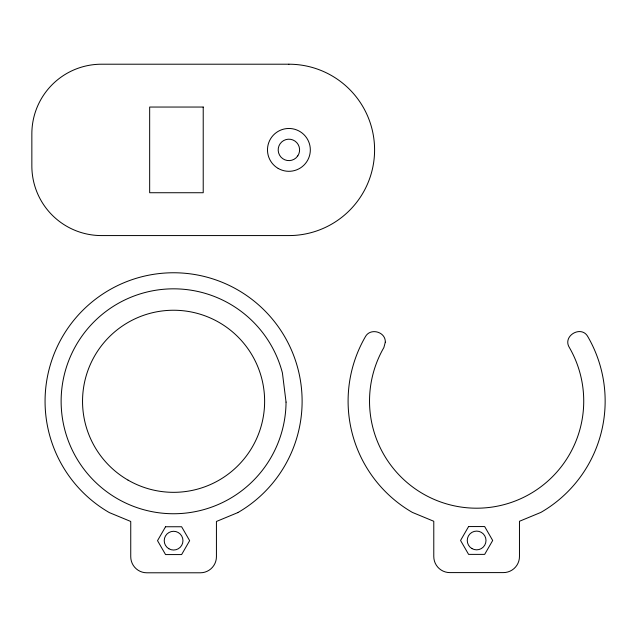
<?xml version="1.0" encoding="UTF-8"?>
<svg xmlns="http://www.w3.org/2000/svg" width="637" height="637" viewBox="0 0 637 637"><rect width="100%" height="100%" fill="white"/><g stroke="black" fill="none" stroke-linecap="round" stroke-linejoin="round"><path stroke-width="0.96" d="M385.305 342.188L383.872 347.547A107.104 107.104 0 0 0 476.627 508.199A107.104 107.104 0 0 0 569.382 347.547C562.049 335.89 581.501 324.655 587.927 336.83A128.523 128.523 0 0 1 540.885 512.403L519.466 521.273L519.466 556.539A16.068 16.068 0 0 1 503.397 572.599L449.849 572.599A16.068 16.068 0 0 1 433.781 556.539L433.781 521.273L412.362 512.403A128.523 128.523 0 0 1 365.32 336.83C370.169 327.482 385.775 331.662 385.305 342.188M165.556 526.751L157.522 540.662L165.556 554.572L181.617 554.572L189.651 540.662L181.617 526.751L165.556 526.751M468.593 526.56L460.559 540.471L468.593 554.381L484.661 554.381L492.688 540.471L484.661 526.56L468.593 526.56M297.805 155.842L295.966 157.952A10.71 10.71 0 0 1 278.616 152.896A10.71 10.71 0 0 1 290.528 139.312A10.71 10.71 0 0 1 297.805 155.842M237.848 512.594L216.429 521.464L216.429 556.73A16.068 16.068 0 0 1 200.36 572.79L146.813 572.79A16.068 16.068 0 0 1 130.744 556.73L130.744 521.464L109.325 512.594A128.523 128.523 0 0 1 75.134 318.675A128.523 128.523 0 0 1 272.047 318.675A128.523 128.523 0 0 1 237.848 512.594M288.903 64.21L101.466 64.21A69.616 69.616 0 0 0 31.85 133.826L31.85 165.954A69.616 69.616 0 0 0 101.466 235.571L288.903 235.571A85.684 85.684 0 0 0 374.588 149.894A85.684 85.684 0 0 0 288.903 64.21M203.219 107.048L149.663 107.048L149.663 192.732L203.219 192.732L203.219 107.048M286.045 402.098L282.422 372.964A112.462 112.462 0 0 0 101.928 314.614A112.462 112.462 0 0 0 125.322 502.864A112.462 112.462 0 0 0 286.045 402.098M128.069 480.131A91.035 91.035 0 0 0 264.626 401.286A91.035 91.035 0 0 0 128.069 322.441A91.035 91.035 0 0 0 128.069 480.131M168.901 548.776A9.372 9.372 0 0 0 182.962 540.662A9.372 9.372 0 0 0 168.901 532.548A9.372 9.372 0 0 0 168.901 548.776M471.937 548.584A9.372 9.372 0 0 0 485.999 540.471A9.372 9.372 0 0 0 471.937 532.357A9.372 9.372 0 0 0 471.937 548.584M278.194 168.439A21.419 21.419 0 0 0 310.323 149.894A21.419 21.419 0 0 0 278.194 131.341A21.419 21.419 0 0 0 278.194 168.439"/></g></svg>
